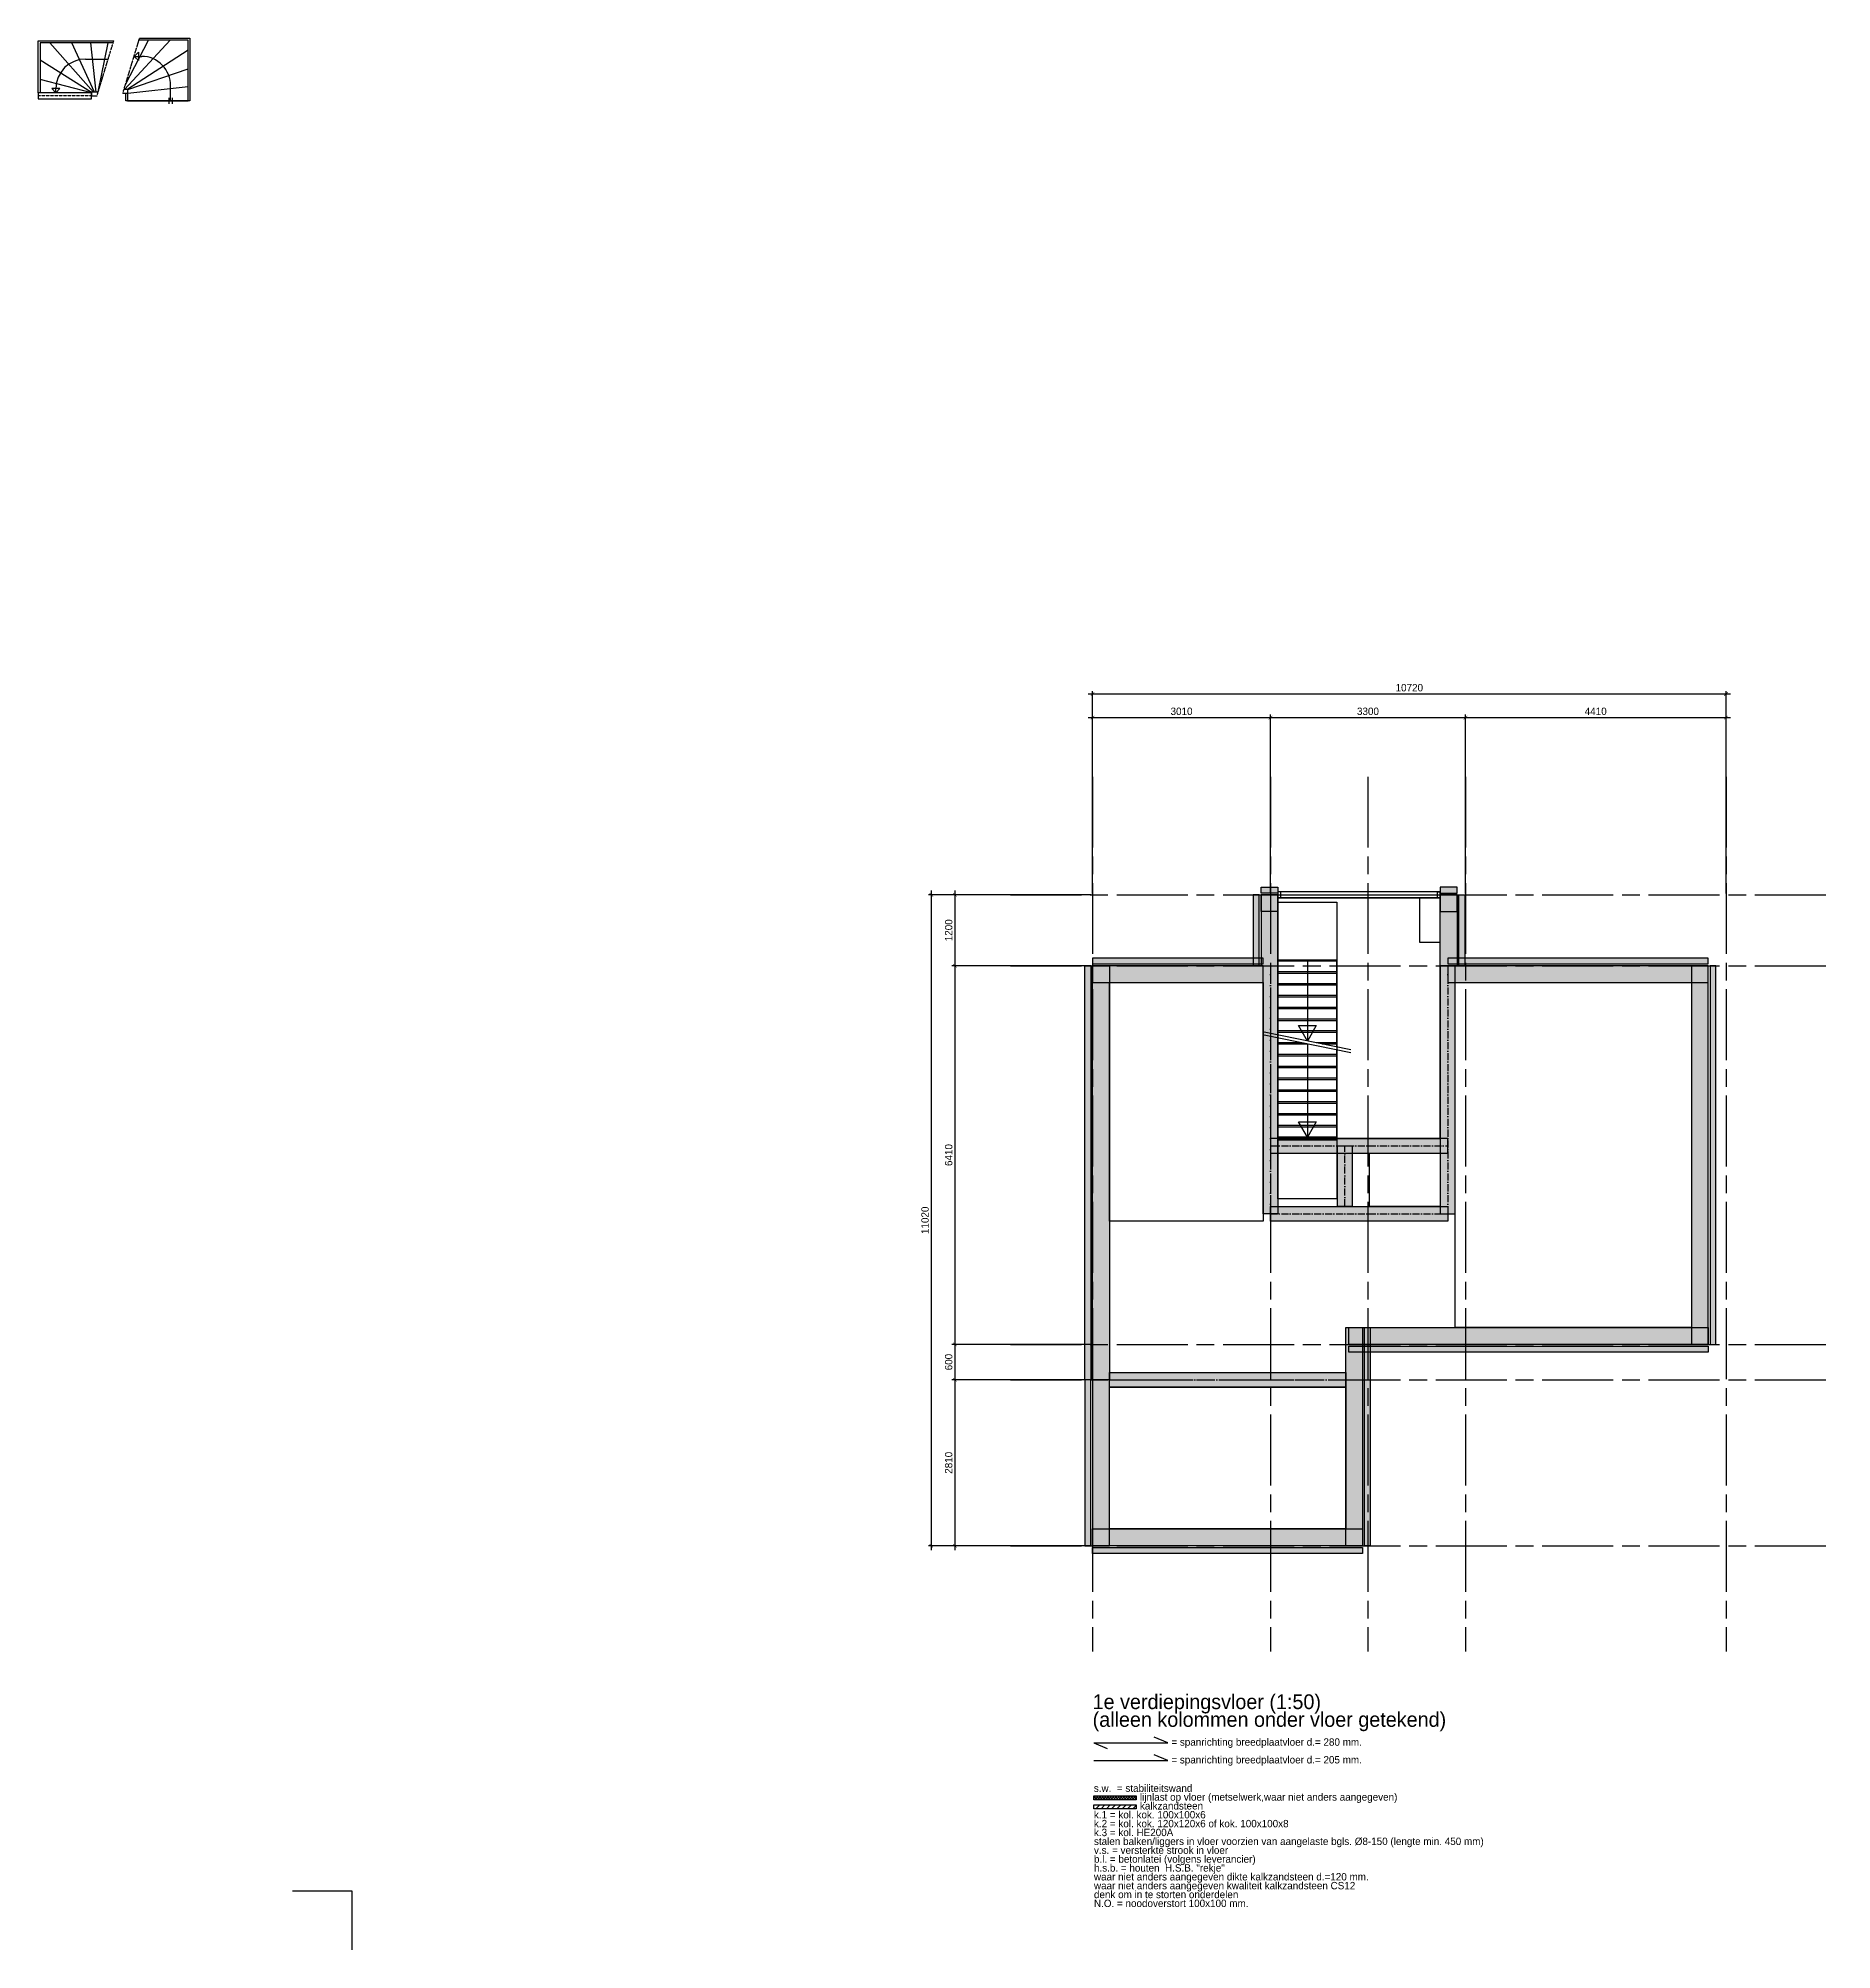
# Model space of a CAD drawing. Header units: millimetres. Extents: x -109306 to 269542, y -22401 to 197206.
# Drawn here: x -5306 to 25050, y -1000 to 31360 of the extents above; entities that cross this region are included whole.
import ezdxf
from ezdxf.enums import TextEntityAlignment as Align

# ---------------------------------------------------------------- set-up
doc = ezdxf.new("R2010")
doc.units = ezdxf.units.MM
for name, pattern in [('CENTER', [36, 24, -3, 6, -3]), ('DASH', [15, 12, -3]), ('DASHDOT', [18.5, 12, -3, 0.5, -3]), ('DASHED', [19.05, 12.7, -6.35])]:
    doc.linetypes.add(name, pattern=pattern)
for name, color, linetype in [('13', 7, 'Continuous'), ('18', 1, 'Continuous'), ('25', 2, 'Continuous'), ('DIMENSION', 1, 'Continuous'), ('HATCH', 9, 'Continuous'), ('STRAMIEN', 11, 'CENTER'), ('T25', 2, 'Continuous'), ('T50', 4, 'Continuous')]:
    doc.layers.add(name, color=color, linetype=linetype)
doc.layers.add('HULPLIJNEN', color=220, linetype='Continuous', plot=False)
doc.layers.add('Vports', color=254, linetype='Continuous', plot=False)
doc.styles.get("Standard").update_dxf_attribs({"font": ''})
doc.styles.get('Standard').set_extended_font_data('Century Gothic')
doc.dimstyles.new('1-50', dxfattribs={"dimscale": 50, "dimtxt": 2.5, "dimasz": 1.2, "dimexe": 1, "dimexo": 0, "dimgap": 0.8, "dimtad": 1, "dimdec": 0, "dimzin": 12, "dimdsep": 46, "dimtxsty": 'Standard', "dimblk1": 'ARCHTICK', "dimblk2": 'ARCHTICK', "dimsah": 1, "dimcen": 0.09, "dimdle": 1.5, "dimclrd": 256, "dimclre": 254, "dimclrt": 2, "dimadec": 0, "dimazin": 0, "dimtfac": 1, "dimtdec": 0, "dimtix": 1, "dimtofl": 0, "dimtmove": 2, "dimatfit": 3, "dimldrblk": 'ARCHTICK', "dimfxl": 1, "dimtolj": 1, "dimtzin": 0, "dimarcsym": 0})

# ---------------------------------------------------------------- blocks, each defined once
blk = doc.blocks.new('*U473')
at = {"layer": '25'}
for points in [[(-1375, -50), (1375, -50), (1375, 50), (-1375, 50)], [(-1325, 50), (-1375, 50), (-1375, -50), (-1325, -50)], [(1325, 50), (1375, 50), (1375, -50), (1325, -50)]]:
    blk.add_lwpolyline(points, close=True, dxfattribs=at)
blk.add_lwpolyline([(-1325, 0), (1325, 0)], dxfattribs=at)
blk = doc.blocks.new('*U564')
at = {"true_color": 0x000000}
h = blk.add_hatch(color=18, dxfattribs=at)
h.dxf.hatch_style = 1
h.paths.add_polyline_path([(-500, -265), (5585, -265), (5585, -365), (-500, -365)])
h.paths.add_polyline_path([(-500, 50), (5585, 50), (5585, -235), (-500, -235)])
at = {"layer": '25'}
for points in [[(-500, 50), (5585, 50), (5585, -235), (-500, -235)], [(-500, -265), (5585, -265), (5585, -365), (-500, -365)]]:
    blk.add_lwpolyline(points, close=True, dxfattribs=at)
blk = doc.blocks.new('meterkast')
blk.add_lwpolyline([(-350, 750), (0, 750), (0, 0), (-350, 0)], close=True)
blk = doc.blocks.new('*U532')
at = {"true_color": 0x000000}
h = blk.add_hatch(color=18, dxfattribs=at)
h.dxf.hatch_style = 1
h.paths.add_polyline_path([(-500, 125), (3700, 125), (3700, -125), (-500, -125)])
at = {"layer": '25'}
blk.add_lwpolyline([(-500, 125), (3700, 125), (3700, -125), (-500, -125)], close=True, dxfattribs=at)
at = {"layer": 'DIMENSION', "linetype": 'DASHDOT', "ltscale": 10}
blk.add_lwpolyline([(-500, 0), (3700, 0)], dxfattribs=at)
blk = doc.blocks.new('toilet12x09')
blk.add_lwpolyline([(0, 0), (1200, 0), (1200, 900), (0, 900), (0, 0)])
blk = doc.blocks.new('*U533')
at = {"true_color": 0x000000}
h = blk.add_hatch(color=18, dxfattribs=at)
h.dxf.hatch_style = 1
h.paths.add_polyline_path([(-500, 125), (2500, 125), (2500, -125), (-500, -125)])
at = {"layer": '25'}
blk.add_lwpolyline([(-500, 125), (2500, 125), (2500, -125), (-500, -125)], close=True, dxfattribs=at)
at = {"layer": 'DIMENSION', "linetype": 'DASHDOT', "ltscale": 10}
blk.add_lwpolyline([(-500, 0), (2500, 0)], dxfattribs=at)
blk = doc.blocks.new('trap_onder')
blk.add_line((-1518, -1233), (-1222, 233))
for points in [[(-3040, 0), (0, 0), (0, -1000), (-3040, -1000)], [(-1220, 0), (-1220, -1000), (-1000, -1000), (-1000, 0)], [(-1020, 0), (-1020, -1000), (-800, -1000), (-800, 0)], [(-820, 0), (-820, -1000), (-600, -1000), (-600, 0)], [(-620, 0), (-620, -1000), (-400, -1000), (-400, 0)], [(-420, 0), (-420, -1000), (-200, -1000), (-200, 0)], [(-220, 0), (-220, -1000), (0, -1000), (0, 0)], [(-20, 0), (980, 0), (980, -1000), (-20, -1000)]]:
    blk.add_lwpolyline(points, close=True)
for points in [[(0, 0), (0, -1000), (-1471, -1000)], [(-1420, -748), (-1420, -1000), (-1200, -1000), (-1200, 0), (-1269, 0)], [(-1269, 0), (0, 0)], [(-1471, -1000), (-1400, -1000), (-1400, -649)]]:
    blk.add_lwpolyline(points)
at = {"layer": '18'}
for points in [[(-1370, -500), (-1110, -350), (-1110, -650), (-1370, -500)], [(0, -500), (-1370, -500)]]:
    blk.add_lwpolyline(points, dxfattribs=at)
blk = doc.blocks.new('trap_boven')
blk.add_line((1472, -1233), (1768, 233))
for points in [[(-1000, 0), (0, 0), (0, -1000), (-1000, -1000)], [(40, -1000), (40, 0), (0, 0), (0, -1000)], [(0, 0), (3040, 0), (3040, -1000), (0, -1000)], [(20, 0), (20, -1000), (240, -1000), (240, 0)], [(220, 0), (220, -1000), (440, -1000), (440, 0)], [(420, 0), (420, -1000), (640, -1000), (640, 0)], [(620, 0), (620, -1000), (840, -1000), (840, 0)], [(820, 0), (820, -1000), (1040, -1000), (1040, 0)], [(1020, 0), (1020, -1000), (1240, -1000), (1240, 0)], [(1220, 0), (1220, -1000), (1440, -1000), (1440, 0)]]:
    blk.add_lwpolyline(points, close=True)
for points in [[(1519, -1000), (0, -1000), (0, 0), (1721, 0)], [(1640, -401), (1640, 0), (1420, 0), (1420, -1000), (1519, -1000)], [(1721, 0), (1620, 0), (1620, -500)]]:
    blk.add_lwpolyline(points)
at = {"layer": '18'}
for points in [[(40, -500), (300, -350), (300, -650), (40, -500)], [(1620, -500), (40, -500)]]:
    blk.add_lwpolyline(points, dxfattribs=at)
blk = doc.blocks.new('*U534')
at = {"true_color": 0x000000}
h = blk.add_hatch(color=18, dxfattribs=at)
h.dxf.hatch_style = 1
h.paths.add_polyline_path([(-500, 125), (3500, 125), (3500, -125), (-500, -125)])
at = {"layer": '25'}
blk.add_lwpolyline([(-500, 125), (3500, 125), (3500, -125), (-500, -125)], close=True, dxfattribs=at)
at = {"layer": 'DIMENSION', "linetype": 'DASHDOT', "ltscale": 10}
blk.add_lwpolyline([(-500, 0), (3500, 0)], dxfattribs=at)
blk = doc.blocks.new('*U565')
at = {"true_color": 0x000000}
h = blk.add_hatch(color=18, dxfattribs=at)
h.dxf.hatch_style = 1
h.paths.add_polyline_path([(-500, -265), (4070, -265), (4070, -365), (-500, -365)])
h.paths.add_polyline_path([(-500, 50), (4070, 50), (4070, -235), (-500, -235)])
at = {"layer": '25'}
for points in [[(-500, 50), (4070, 50), (4070, -235), (-500, -235)], [(-500, -265), (4070, -265), (4070, -365), (-500, -365)]]:
    blk.add_lwpolyline(points, close=True, dxfattribs=at)
blk = doc.blocks.new('*U572')
at = {"true_color": 0x000000}
h = blk.add_hatch(color=18, dxfattribs=at)
h.dxf.hatch_style = 1
h.paths.add_polyline_path([(-500, -265), (3195, -265), (3195, -365), (-500, -365)])
h.paths.add_polyline_path([(-500, 50), (3195, 50), (3195, -235), (-500, -235)])
at = {"layer": '25'}
for points in [[(-500, 50), (3195, 50), (3195, -235), (-500, -235)], [(-500, -265), (3195, -265), (3195, -365), (-500, -365)]]:
    blk.add_lwpolyline(points, close=True, dxfattribs=at)
blk = doc.blocks.new('*U571')
at = {"true_color": 0x000000}
h = blk.add_hatch(color=18, dxfattribs=at)
h.dxf.hatch_style = 1
h.paths.add_polyline_path([(-500, -265), (2310, -265), (2310, -365), (-500, -365)])
h.paths.add_polyline_path([(-500, 50), (2310, 50), (2310, -235), (-500, -235)])
at = {"layer": '25'}
for points in [[(-500, 50), (2310, 50), (2310, -235), (-500, -235)], [(-500, -265), (2310, -265), (2310, -365), (-500, -365)]]:
    blk.add_lwpolyline(points, close=True, dxfattribs=at)
blk = doc.blocks.new('*U570')
at = {"true_color": 0x000000}
h = blk.add_hatch(color=18, dxfattribs=at)
h.dxf.hatch_style = 1
h.paths.add_polyline_path([(-500, -265), (6510, -265), (6510, -365), (-500, -365)])
h.paths.add_polyline_path([(-500, 50), (6510, 50), (6510, -235), (-500, -235)])
at = {"layer": '25'}
for points in [[(-500, 50), (6510, 50), (6510, -235), (-500, -235)], [(-500, -265), (6510, -265), (6510, -365), (-500, -365)]]:
    blk.add_lwpolyline(points, close=True, dxfattribs=at)
blk = doc.blocks.new('*U569')
at = {"true_color": 0x000000}
h = blk.add_hatch(color=18, dxfattribs=at)
h.dxf.hatch_style = 1
h.paths.add_polyline_path([(-500, -265), (5910, -265), (5910, -365), (-500, -365)])
h.paths.add_polyline_path([(-500, 50), (5910, 50), (5910, -235), (-500, -235)])
at = {"layer": '25'}
for points in [[(-500, 50), (5910, 50), (5910, -235), (-500, -235)], [(-500, -265), (5910, -265), (5910, -365), (-500, -365)]]:
    blk.add_lwpolyline(points, close=True, dxfattribs=at)
blk = doc.blocks.new('*U567')
at = {"true_color": 0x000000}
h = blk.add_hatch(color=18, dxfattribs=at)
h.dxf.hatch_style = 1
h.paths.add_polyline_path([(-500, -265), (2385, -265), (2385, -365), (-500, -365)])
h.paths.add_polyline_path([(-500, 50), (2385, 50), (2385, -235), (-500, -235)])
at = {"layer": '25'}
for points in [[(-500, 50), (2385, 50), (2385, -235), (-500, -235)], [(-500, -265), (2385, -265), (2385, -365), (-500, -365)]]:
    blk.add_lwpolyline(points, close=True, dxfattribs=at)
blk = doc.blocks.new('*U566')
at = {"true_color": 0x000000}
h = blk.add_hatch(color=18, dxfattribs=at)
h.dxf.hatch_style = 1
h.paths.add_polyline_path([(-500, -265), (700, -265), (700, -365), (-500, -365)])
h.paths.add_polyline_path([(-500, 50), (700, 50), (700, -235), (-500, -235)])
at = {"layer": '25'}
for points in [[(-500, 50), (700, 50), (700, -235), (-500, -235)], [(-500, -265), (700, -265), (700, -365), (-500, -365)]]:
    blk.add_lwpolyline(points, close=True, dxfattribs=at)
blk = doc.blocks.new('*U568')
at = {"true_color": 0x000000}
h = blk.add_hatch(color=18, dxfattribs=at)
h.dxf.hatch_style = 1
h.paths.add_polyline_path([(-500, -265), (3910, -265), (3910, -365), (-500, -365)])
h.paths.add_polyline_path([(-500, 50), (3910, 50), (3910, -235), (-500, -235)])
at = {"layer": '25'}
for points in [[(-500, 50), (3910, 50), (3910, -235), (-500, -235)], [(-500, -265), (3910, -265), (3910, -365), (-500, -365)]]:
    blk.add_lwpolyline(points, close=True, dxfattribs=at)
blk = doc.blocks.new('*U535')
at = {"true_color": 0x000000}
h = blk.add_hatch(color=18, dxfattribs=at)
h.dxf.hatch_style = 1
h.paths.add_polyline_path([(-500, 125), (525, 125), (525, -125), (-500, -125)])
at = {"layer": '25'}
blk.add_lwpolyline([(-500, 125), (525, 125), (525, -125), (-500, -125)], close=True, dxfattribs=at)
at = {"layer": 'DIMENSION', "linetype": 'DASHDOT', "ltscale": 10}
blk.add_lwpolyline([(-500, 0), (525, 0)], dxfattribs=at)
blk = doc.blocks.new('_ARCHTICK')
at = {"color": 0, "linetype": 'ByBlock', "const_width": 0.15}
blk.add_lwpolyline([(-0.5, -0.5), (0.5, 0.5)], dxfattribs=at)
blk = doc.blocks.new('*D615')
at = {"layer": 'Defpoints', "color": 0, "transparency": 16777216}
for p in [(3010, 14020), (0, 11020), (3010, 11020)]:
    blk.add_point(p, dxfattribs=at)
at = {"layer": 'DIMENSION', "lineweight": -2, "transparency": 16777216}
blk.add_line((-75, 14020), (3085, 14020), dxfattribs=at)
at = {"layer": 'DIMENSION', "color": 254, "lineweight": -2, "transparency": 16777216}
for p, q in [((0, 11045), (0, 14070)), ((3010, 11045), (3010, 14070))]:
    blk.add_line(p, q, dxfattribs=at)
at = {"layer": 'DIMENSION', "lineweight": -2, "transparency": 16777216, "xscale": 59.99999999999995, "yscale": 59.99999999999995, "zscale": 59.99999999999995, "rotation": 180}
blk.add_blockref('_ARCHTICK', (0, 14020), dxfattribs=at)
at = {"layer": 'DIMENSION', "lineweight": -2, "transparency": 16777216, "xscale": 59.99999999999995, "yscale": 59.99999999999995, "zscale": 59.99999999999995}
blk.add_blockref('_ARCHTICK', (3010, 14020), dxfattribs=at)
at = {"layer": 'DIMENSION', "color": 2, "transparency": 16777216, "insert": (1505, 14126), "char_height": 125, "attachment_point": 5}
blk.add_mtext('\\A1;3010', dxfattribs=at)
blk = doc.blocks.new('*D616')
at = {"layer": 'Defpoints', "color": 0, "transparency": 16777216}
for p in [(6310, 14020), (3010, 11020), (6310, 11020)]:
    blk.add_point(p, dxfattribs=at)
at = {"layer": 'DIMENSION', "lineweight": -2, "transparency": 16777216}
blk.add_line((2935, 14020), (6385, 14020), dxfattribs=at)
at = {"layer": 'DIMENSION', "color": 254, "lineweight": -2, "transparency": 16777216}
for p, q in [((3010, 11045), (3010, 14070)), ((6310, 11045), (6310, 14070))]:
    blk.add_line(p, q, dxfattribs=at)
at = {"layer": 'DIMENSION', "lineweight": -2, "transparency": 16777216, "xscale": 59.99999999999995, "yscale": 59.99999999999995, "zscale": 59.99999999999995, "rotation": 180}
blk.add_blockref('_ARCHTICK', (3010, 14020), dxfattribs=at)
at = {"layer": 'DIMENSION', "lineweight": -2, "transparency": 16777216, "xscale": 59.99999999999995, "yscale": 59.99999999999995, "zscale": 59.99999999999995}
blk.add_blockref('_ARCHTICK', (6310, 14020), dxfattribs=at)
at = {"layer": 'DIMENSION', "color": 2, "transparency": 16777216, "insert": (4660, 14126), "char_height": 125, "attachment_point": 5}
blk.add_mtext('\\A1;3300', dxfattribs=at)
blk = doc.blocks.new('*D617')
at = {"layer": 'Defpoints', "color": 0, "transparency": 16777216}
for p in [(10720, 14020), (6310, 11020), (10720, 11020)]:
    blk.add_point(p, dxfattribs=at)
at = {"layer": 'DIMENSION', "lineweight": -2, "transparency": 16777216}
blk.add_line((6235, 14020), (10795, 14020), dxfattribs=at)
at = {"layer": 'DIMENSION', "color": 254, "lineweight": -2, "transparency": 16777216}
for p, q in [((6310, 11045), (6310, 14070)), ((10720, 11045), (10720, 14070))]:
    blk.add_line(p, q, dxfattribs=at)
at = {"layer": 'DIMENSION', "lineweight": -2, "transparency": 16777216, "xscale": 59.99999999999995, "yscale": 59.99999999999995, "zscale": 59.99999999999995, "rotation": 180}
blk.add_blockref('_ARCHTICK', (6310, 14020), dxfattribs=at)
at = {"layer": 'DIMENSION', "lineweight": -2, "transparency": 16777216, "xscale": 59.99999999999995, "yscale": 59.99999999999995, "zscale": 59.99999999999995}
blk.add_blockref('_ARCHTICK', (10720, 14020), dxfattribs=at)
at = {"layer": 'DIMENSION', "color": 2, "transparency": 16777216, "insert": (8515, 14126), "char_height": 125, "attachment_point": 5}
blk.add_mtext('\\A1;4410', dxfattribs=at)
blk = doc.blocks.new('*D618')
at = {"layer": 'Defpoints', "color": 0, "transparency": 16777216}
for p in [(0, 11020), (-2330, 9820), (0, 9820)]:
    blk.add_point(p, dxfattribs=at)
at = {"layer": 'DIMENSION', "color": 254, "lineweight": -2, "transparency": 16777216}
for p, q in [((-25, 11020), (-2380, 11020)), ((-25, 9820), (-2380, 9820))]:
    blk.add_line(p, q, dxfattribs=at)
at = {"layer": 'DIMENSION', "lineweight": -2, "transparency": 16777216}
blk.add_line((-2330, 11095), (-2330, 9745), dxfattribs=at)
at = {"layer": 'DIMENSION', "lineweight": -2, "transparency": 16777216, "xscale": 59.99999999999995, "yscale": 59.99999999999995, "zscale": 59.99999999999995}
for p, rotation in [((-2330, 11020), 90), ((-2330, 9820), 270)]:
    blk.add_blockref('_ARCHTICK', p, dxfattribs=dict(at, rotation=rotation))
at = {"layer": 'DIMENSION', "color": 2, "transparency": 16777216, "insert": (-2436, 10420), "char_height": 125, "attachment_point": 5, "rotation": 90}
blk.add_mtext('\\A1;1200', dxfattribs=at)
blk = doc.blocks.new('*D619')
at = {"layer": 'Defpoints', "color": 0, "transparency": 16777216}
for p in [(0, 9820), (-2330, 3410), (0, 3410)]:
    blk.add_point(p, dxfattribs=at)
at = {"layer": 'DIMENSION', "color": 254, "lineweight": -2, "transparency": 16777216}
for p, q in [((-25, 9820), (-2380, 9820)), ((-25, 3410), (-2380, 3410))]:
    blk.add_line(p, q, dxfattribs=at)
at = {"layer": 'DIMENSION', "lineweight": -2, "transparency": 16777216}
blk.add_line((-2330, 9895), (-2330, 3335), dxfattribs=at)
at = {"layer": 'DIMENSION', "lineweight": -2, "transparency": 16777216, "xscale": 59.99999999999995, "yscale": 59.99999999999995, "zscale": 59.99999999999995}
for p, rotation in [((-2330, 9820), 90), ((-2330, 3410), 270)]:
    blk.add_blockref('_ARCHTICK', p, dxfattribs=dict(at, rotation=rotation))
at = {"layer": 'DIMENSION', "color": 2, "transparency": 16777216, "insert": (-2436, 6615), "char_height": 125, "attachment_point": 5, "rotation": 90}
blk.add_mtext('\\A1;6410', dxfattribs=at)
blk = doc.blocks.new('*D620')
at = {"layer": 'Defpoints', "color": 0, "transparency": 16777216}
for p in [(0, 3410), (-2330, 2810), (0, 2810)]:
    blk.add_point(p, dxfattribs=at)
at = {"layer": 'DIMENSION', "color": 254, "lineweight": -2, "transparency": 16777216}
for p, q in [((-25, 3410), (-2380, 3410)), ((-25, 2810), (-2380, 2810))]:
    blk.add_line(p, q, dxfattribs=at)
at = {"layer": 'DIMENSION', "lineweight": -2, "transparency": 16777216}
blk.add_line((-2330, 3485), (-2330, 2735), dxfattribs=at)
at = {"layer": 'DIMENSION', "lineweight": -2, "transparency": 16777216, "xscale": 59.99999999999995, "yscale": 59.99999999999995, "zscale": 59.99999999999995}
for p, rotation in [((-2330, 3410), 90), ((-2330, 2810), 270)]:
    blk.add_blockref('_ARCHTICK', p, dxfattribs=dict(at, rotation=rotation))
at = {"layer": 'DIMENSION', "color": 2, "transparency": 16777216, "insert": (-2436, 3110), "char_height": 125, "attachment_point": 5, "rotation": 90}
blk.add_mtext('\\A1;600', dxfattribs=at)
blk = doc.blocks.new('*D621')
at = {"layer": 'Defpoints', "color": 0, "transparency": 16777216}
for p in [(0, 2810), (-2330, 0), (0, 0)]:
    blk.add_point(p, dxfattribs=at)
at = {"layer": 'DIMENSION', "color": 254, "lineweight": -2, "transparency": 16777216}
for p, q in [((-25, 2810), (-2380, 2810)), ((-25, 0), (-2380, 0))]:
    blk.add_line(p, q, dxfattribs=at)
at = {"layer": 'DIMENSION', "lineweight": -2, "transparency": 16777216}
blk.add_line((-2330, 2885), (-2330, -75), dxfattribs=at)
at = {"layer": 'DIMENSION', "lineweight": -2, "transparency": 16777216, "xscale": 59.99999999999995, "yscale": 59.99999999999995, "zscale": 59.99999999999995}
for p, rotation in [((-2330, 2810), 90), ((-2330, 0), 270)]:
    blk.add_blockref('_ARCHTICK', p, dxfattribs=dict(at, rotation=rotation))
at = {"layer": 'DIMENSION', "color": 2, "transparency": 16777216, "insert": (-2436, 1405), "char_height": 125, "attachment_point": 5, "rotation": 90}
blk.add_mtext('\\A1;2810', dxfattribs=at)
blk = doc.blocks.new('*D622')
at = {"layer": 'Defpoints', "color": 0, "transparency": 16777216}
for p in [(10720, 14420), (0, 11020), (10720, 11020)]:
    blk.add_point(p, dxfattribs=at)
at = {"layer": 'DIMENSION', "lineweight": -2, "transparency": 16777216}
blk.add_line((-75, 14420), (10795, 14420), dxfattribs=at)
at = {"layer": 'DIMENSION', "color": 254, "lineweight": -2, "transparency": 16777216}
for p, q in [((0, 11045), (0, 14470)), ((10720, 11045), (10720, 14470))]:
    blk.add_line(p, q, dxfattribs=at)
at = {"layer": 'DIMENSION', "lineweight": -2, "transparency": 16777216, "xscale": 59.99999999999995, "yscale": 59.99999999999995, "zscale": 59.99999999999995, "rotation": 180}
blk.add_blockref('_ARCHTICK', (0, 14420), dxfattribs=at)
at = {"layer": 'DIMENSION', "lineweight": -2, "transparency": 16777216, "xscale": 59.99999999999995, "yscale": 59.99999999999995, "zscale": 59.99999999999995}
blk.add_blockref('_ARCHTICK', (10720, 14420), dxfattribs=at)
at = {"layer": 'DIMENSION', "color": 2, "transparency": 16777216, "insert": (5360, 14526), "char_height": 125, "attachment_point": 5}
blk.add_mtext('\\A1;10720', dxfattribs=at)
blk = doc.blocks.new('*D623')
at = {"layer": 'Defpoints', "color": 0, "transparency": 16777216}
for p in [(0, 11020), (-2730, 0), (0, 0)]:
    blk.add_point(p, dxfattribs=at)
at = {"layer": 'DIMENSION', "color": 254, "lineweight": -2, "transparency": 16777216}
for p, q in [((-25, 11020), (-2780, 11020)), ((-25, 0), (-2780, 0))]:
    blk.add_line(p, q, dxfattribs=at)
at = {"layer": 'DIMENSION', "lineweight": -2, "transparency": 16777216}
blk.add_line((-2730, 11095), (-2730, -75), dxfattribs=at)
at = {"layer": 'DIMENSION', "lineweight": -2, "transparency": 16777216, "xscale": 59.99999999999995, "yscale": 59.99999999999995, "zscale": 59.99999999999995}
for p, rotation in [((-2730, 11020), 90), ((-2730, 0), 270)]:
    blk.add_blockref('_ARCHTICK', p, dxfattribs=dict(at, rotation=rotation))
at = {"layer": 'DIMENSION', "color": 2, "transparency": 16777216, "insert": (-2836, 5510), "char_height": 125, "attachment_point": 5, "rotation": 90}
blk.add_mtext('\\A1;11020', dxfattribs=at)
blk = doc.blocks.new('*U573')
at = {"true_color": 0x000000}
h = blk.add_hatch(color=18, dxfattribs=at)
h.dxf.hatch_style = 1
h.paths.add_polyline_path([(-500, -265), (-215, -265), (-215, -365), (-500, -365)])
h.paths.add_polyline_path([(-500, 50), (-215, 50), (-215, -235), (-500, -235)])
at = {"layer": '25'}
for points in [[(-500, 50), (-215, 50), (-215, -235), (-500, -235)], [(-500, -265), (-215, -265), (-215, -365), (-500, -365)]]:
    blk.add_lwpolyline(points, close=True, dxfattribs=at)
blk = doc.blocks.new('spanr')
for p, q in [((-12.5, 0), (-7.94, -1.93)), ((-12.5, 0), (12.5, 0)), ((12.5, 0), (7.94, 1.93))]:
    blk.add_line(p, q)
blk = doc.blocks.new('A$C2E8A081B')
at = {"layer": '13'}
blk.add_lwpolyline([(-1250, 0), (1250, 0), (794, 193)], dxfattribs=at)
blk = doc.blocks.new('stramien_COEN')
at = {"layer": 'STRAMIEN', "ltscale": 50}
for points in [[(0, 13020), (0, -1790)], [(3010, 13020), (3010, -1790)], [(4660, 13020), (4660, -1790)], [(6310, 13020), (6310, -1790)], [(10720, 13020), (10720, -1790)], [(-1390, 11020), (12510, 11020)], [(-1390, 9820), (12510, 9820)], [(-1390, 3410), (12510, 3410)], [(-1390, 2810), (12510, 2810)], [(-1390, 0), (12510, 0)]]:
    blk.add_lwpolyline(points, dxfattribs=at)
at = {"layer": 'DIMENSION'}
for base, p1, p2, picture, middle in [((10720, 14420), (0, 11020), (10720, 11020), '*D622', (5360, 14525.6)), ((3010, 14020), (0, 11020), (3010, 11020), '*D615', (1505, 14125.6)), ((6310, 14020), (3010, 11020), (6310, 11020), '*D616', (4660, 14125.6)), ((10720, 14020), (6310, 11020), (10720, 11020), '*D617', (8515, 14125.6))]:
    dim = blk.add_linear_dim(base=base, p1=p1, p2=p2, dimstyle='1-50', override={"dimexo": 0.5}, dxfattribs=at)
    dim.commit()
    dim.dimension.update_dxf_attribs({"geometry": picture, "text_midpoint": middle})
for base, p1, p2, picture, middle in [((-2730, 0), (0, 11020), (0, 0), '*D623', (-2835.6, 5510)), ((-2330, 9820), (0, 11020), (0, 9820), '*D618', (-2435.6, 10420)), ((-2330, 3410), (0, 9820), (0, 3410), '*D619', (-2435.6, 6615)), ((-2330, 2810), (0, 3410), (0, 2810), '*D620', (-2435.6, 3110)), ((-2330, 0), (0, 2810), (0, 0), '*D621', (-2435.6, 1405))]:
    dim = blk.add_linear_dim(base=base, p1=p1, p2=p2, angle=90, dimstyle='1-50', override={"dimexo": 0.5}, dxfattribs=at)
    dim.commit()
    dim.dimension.update_dxf_attribs({"geometry": picture, "text_midpoint": middle})

msp = doc.modelspace()

# ---------------------------------------------------------------- hatches: boundary and pattern name
at = {"layer": 'HATCH'}
h = msp.add_hatch(dxfattribs=at)
h.set_pattern_fill('ANSI37', color=256, scale=10, angle=90, style=0)
h.set_pattern_definition([(135, (-28397.46, 79599.773), (-22.45064, -22.45064), []), (225, (-28397.46, 79599.773), (22.45064, -22.45064), [])])
h.paths.add_polyline_path([(13277.7, 1538), (13277.7, 1604.8), (12559.9, 1604.8), (12559.9, 1538)])
h = msp.add_hatch(dxfattribs=at)
h.set_pattern_fill('ANSI31', color=256, scale=20)
h.set_pattern_definition([(45, (76835.72, -110471.356), (-44.90128, 44.90128), [])])
h.paths.add_polyline_path([(13277.7, 1388), (13277.7, 1454.8), (12559.9, 1454.8), (12559.9, 1388)])

# ---------------------------------------------------------------- linework, layer by layer
for p, q in [((-4505.8, 31008.3), (-4121.3, 31008.3)), ((-3683.5, 31053.7), (-3555, 31053.7)), ((-5005.8, 30434.8), (-5005.8, 30508.3))]:
    msp.add_line(p, q)
for points in [[(-4037.1, 31284.8), (-5275.8, 31284.8), (-5275.8, 30434.8), (-5305.8, 30434.8), (-5305.8, 31314.8), (-4028, 31314.8)], [(-4371.4, 30444.8), (-5112, 31284.8)], [(-4354.3, 30444.8), (-4739.3, 31284.8)], [(-4323.7, 30444.8), (-4417.4, 31284.8)], [(-4290, 30454.2), (-4121.3, 31284.8)], [(-3846.9, 30490.2), (-3072.8, 31330.2)], [(-3828.7, 30576.7), (-3441.8, 31330.2)], [(-3590.2, 31360.2), (-2738, 31360.2), (-2738, 30300.2), (-3825, 30300.2), (-3825, 30300.2), (-3825, 30300.2), (-3825, 30430.2), (-3825, 30430.2)], [(-3825, 30430.2), (-3795, 30430.2), (-3795, 30300.2), (-2768, 30300.2), (-2768, 31330.2), (-3599.3, 31330.2)], [(-3809.1, 30490.2), (-2768, 31163.2)], [(-4405.8, 30441.5), (-5275.8, 30991.4)], [(-3792, 30490.2), (-2768, 30843.1)], [(-4405.8, 30434.8), (-5275.8, 30662)], [(-4292.8, 30444.8), (-4405.8, 30444.8), (-4405.8, 30384.8), (-4311.1, 30384.8)], [(-3873.3, 30430.2), (-3792, 30430.2), (-3792, 30490.2), (-3855, 30490.2)], [(-3792, 30430.2), (-2768, 30543.3)], [(-3068, 30300.2), (-3068, 30553.7)], [(-3098, 30350.2), (-3098, 30250.2)], [(-3038, 30350.2), (-3038, 30250.2)]]:
    msp.add_lwpolyline(points)
at = {"linetype": 'DASHDOT', "ltscale": 0.1}
for points in [[(-4311.1, 30384.8), (-4028, 31314.8)], [(-3873.3, 30430.2), (-3590.2, 31360.2)]]:
    msp.add_lwpolyline(points, dxfattribs=at)
for points in [[(-3683.5, 31053.7), (-3608.5, 31122), (-3608.5, 30985.4)], [(-5305.8, 30434.8), (-5305.8, 30334.8), (-4405.8, 30334.8), (-4405.8, 30434.8)], [(-5005.8, 30434.8), (-4937.5, 30509.8), (-5074.1, 30509.8)], [(15674.6, 12734.1), (18424.6, 12734.1), (18424.6, 16809.1), (15674.6, 16809.1)], [(12824.6, 15374.1), (15424.6, 15374.1), (15424.6, 11334.1), (12824.6, 11334.1)], [(18674.6, 15374.1), (22674.6, 15374.1), (22674.6, 9534.1), (18674.6, 9534.1)], [(12824.6, 8524.1), (16824.6, 8524.1), (16824.6, 6124.1), (12824.6, 6124.1)]]:
    msp.add_lwpolyline(points, close=True)
at = {"linetype": 'DASHED', "ltscale": 0.05}
msp.add_lwpolyline([(-4405.8, 30384.8), (-5305.8, 30384.8)], dxfattribs=at)
for centre, radius, start, end in [((-4505.8, 30508.3), 500, 90, 180), ((-3556.9, 30564.6), 489, 358.71634, 89.77443)]:
    msp.add_arc(centre, radius, start, end)
at = {"layer": '13'}
msp.add_lwpolyline([(12559.9, 2202.6), (13809.9, 2202.6), (13581.7, 2298.9)], dxfattribs=at)
at = {"layer": '13', "linetype": 'DASH'}
msp.add_lwpolyline([(13277.7, 1454.8), (13277.7, 1388), (12559.9, 1388), (12559.9, 1454.8)], close=True, dxfattribs=at)
at = {"layer": 'HULPLIJNEN'}
msp.add_lwpolyline([(-1000, 0), (0, 0), (0, -1000)], dxfattribs=at)
at = {"layer": 'Vports'}
msp.add_lwpolyline([(13277.7, 1604.8), (13277.7, 1538), (12559.9, 1538), (12559.9, 1604.8)], close=True, dxfattribs=at)

# ---------------------------------------------------------------- block references
for name, p in [('stramien_COEN', (12539.6, 5839.1)), ('*U473', (17049.6, 16859.1)), ('*U533', (16049.6, 11459.1)), ('*U564', (17374.6, 9484.1)), ('*U534', (13324.6, 8649.1)), ('*U565', (13039.6, 6074.1))]:
    msp.add_blockref(name, p)
at = {"xscale": -1}
for name, p, rotation in [('*U566', (15624.6, 16159.1), 270), ('*U573', (18924.6, 16624.1), 180), ('meterkast', (18424.6, 16809.1), 180), ('*U567', (13039.6, 15424.1), 180), ('*U532', (18549.6, 15159.1), 90), ('*U568', (19049.6, 15424.1), 180), ('*U569', (22724.6, 15159.1), 89.99999999999993), ('*U533', (16049.6, 12609.1), 180), ('*U571', (12774.6, 6339.1), 270)]:
    msp.add_blockref(name, p, dxfattribs=dict(at, rotation=rotation))
for name, p, rotation in [('*U573', (15174.6, 16624.1), 180), ('*U566', (18474.6, 16159.1), 90.00000000000001), ('trap_onder', (15674.6, 15754.1), 90), ('*U570', (12774.6, 15159.1), 270), ('*U532', (15549.6, 15159.1), 270), ('trap_boven', (15674.6, 12714.1), 90), ('*U535', (16809.6, 12084.1), 90), ('*U572', (16874.6, 6339.1), 90)]:
    msp.add_blockref(name, p, dxfattribs=dict(rotation=rotation))
msp.add_blockref('toilet12x09', (18424.6, 11584.1), dxfattribs=at)
at = {"layer": '13'}
for name, p, xscale, yscale, zscale in [('spanr', (13184.9, 2502.6), 50, 50, 50), ('A$C2E8A081B', (13184.9, 2202.6), 0.5, 0.5, 0.5)]:
    msp.add_blockref(name, p, dxfattribs=dict(at, xscale=xscale, yscale=yscale, zscale=zscale))

# ---------------------------------------------------------------- texts
at = {"layer": 'T25'}
for s, p in [('= spanrichting breedplaatvloer d.= 280 mm.', (13872.6, 2454.1)), ('= spanrichting breedplaatvloer d.= 205 mm.', (13872.6, 2154.1)), ('lijnlast op vloer (metselwerk,waar niet anders aangegeven) ', (13340.3, 1524.4)), ('kalkzandsteen', (13340.3, 1374.4))]:
    msp.add_text(s, height=125, dxfattribs=at).set_placement(p)
for s, p in [('s.w.  = stabiliteitswand', (12559.9, 1635.8)), ('k.1 = kol. kok. 100x100x6', (12562.3, 1186.1)), ('k.2 = kol. kok. 120x120x6 of kok. 100x100x8', (12562.3, 1036.1)), ('k.3 = kol. HE200A', (12562.3, 886.1)), ('v.s. = versterkte strook in vloer', (12562.3, 586.1)), ('stalen balken/liggers in vloer voorzien van aangelaste bgls. %%C8-150 (lengte min. 450 mm)', (12562.3, 736.1)), ('b.l. = betonlatei (volgens leverancier)', (12562.3, 436.1)), ('h.s.b. = houten  H.S.B. "rekje"', (12562.3, 286.1)), ('waar niet anders aangegeven dikte kalkzandsteen d.=120 mm.', (12562.3, 136.1)), ('waar niet anders aangegeven kwaliteit kalkzandsteen CS12', (12562.3, -13.9)), ('denk om in te storten onderdelen', (12562.3, -163.9)), ('N.O. = noodoverstort 100x100 mm.', (12562.3, -313.9))]:
    msp.add_text(s, height=125, dxfattribs=at).set_placement(p, align=Align.BOTTOM_LEFT)
at = {"layer": 'T50'}
for s, p in [('1e verdiepingsvloer (1:50)', (12539.6, 3074.1)), ('(alleen kolommen onder vloer getekend)', (12539.6, 2774.1))]:
    msp.add_text(s, height=250, dxfattribs=at).set_placement(p)

doc.saveas('drawing.dxf')
